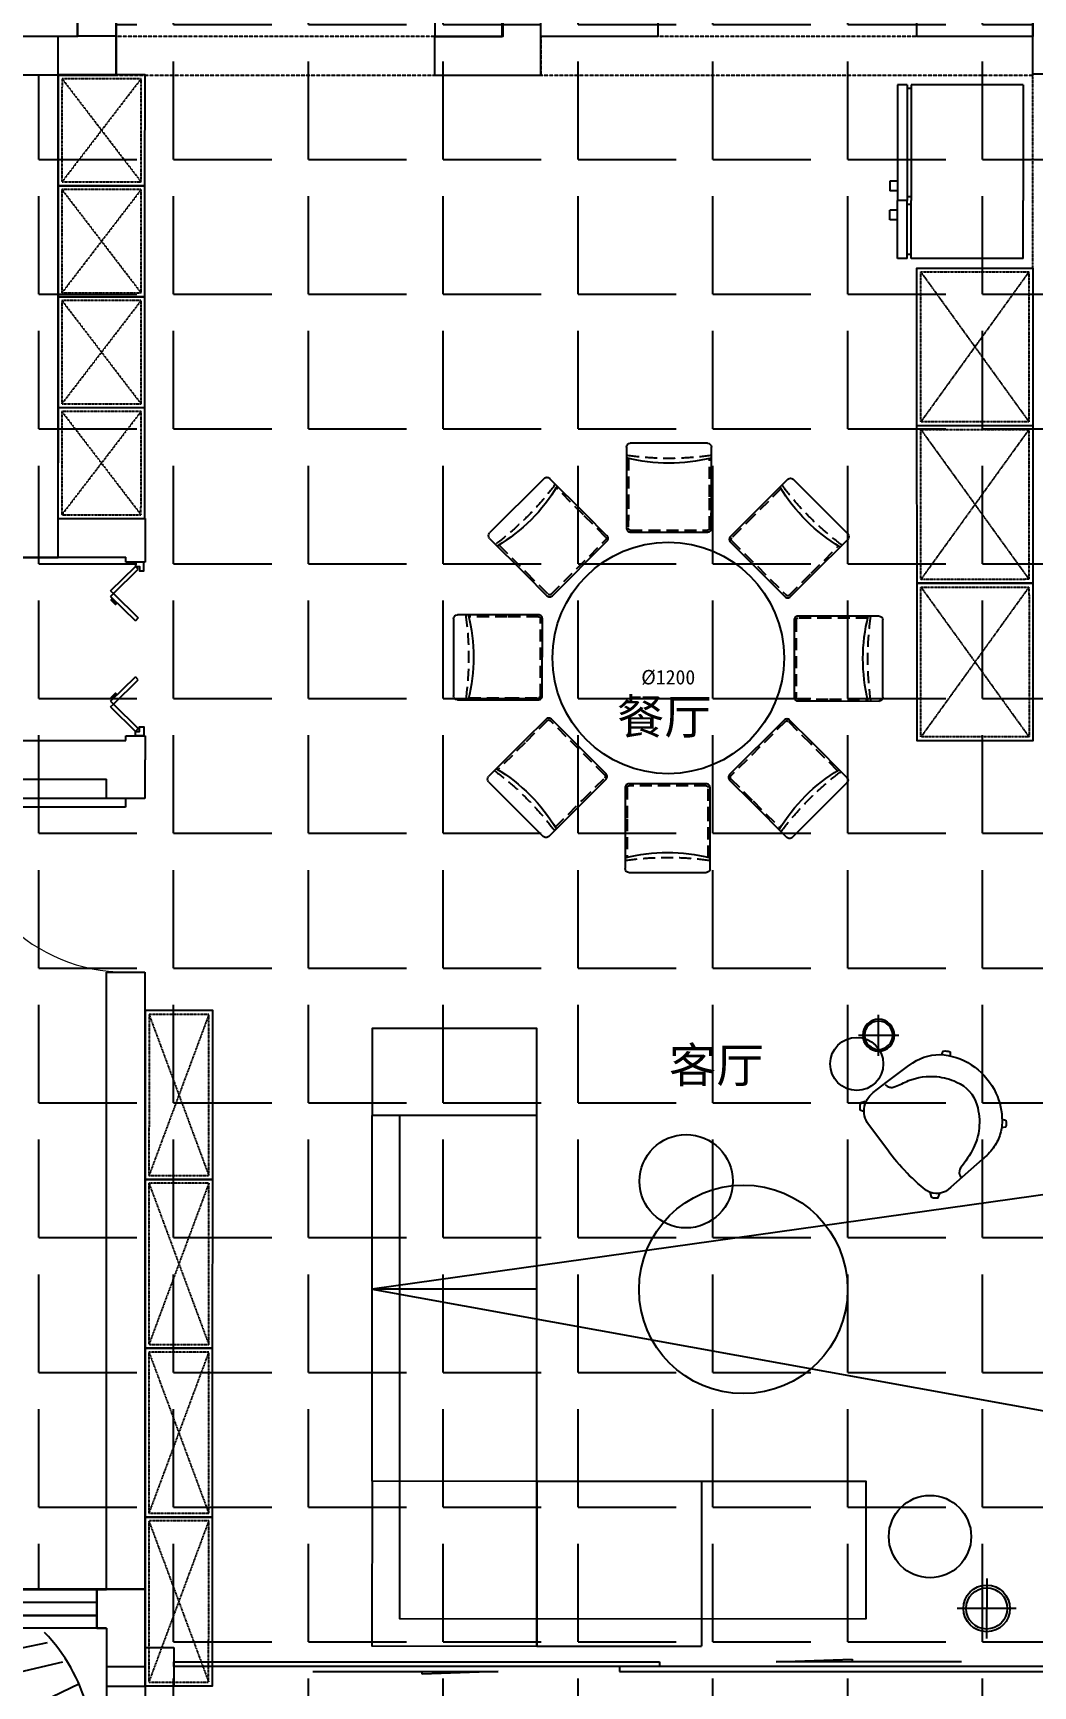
# Model space of a CAD drawing. Extents: x -284868 to 304789, y -137694 to 137894.
# Drawn here: x 62690 to 67870, y -29747 to -21180 of the extents above; entities that cross this region are included whole.
import ezdxf
from ezdxf.enums import TextEntityAlignment as Align

# ---------------------------------------------------------------- set-up
doc = ezdxf.new("R2010")
doc.units = 0
for name, pattern in [('AX-COMP-140B（200）$0$DASH', [0.35, 0.25, -0.1]), ('AX-CORE160-Fur$0$DASH', [0.35, 0.25, -0.1]), ('DASH', [0.35, 0.25, -0.1]), ('HIDDEN2', [0.1875, 0.125, -0.0625])]:
    doc.linetypes.add(name, pattern=pattern)
doc.layers.get('0').update_dxf_attribs({"linetype": 'CONTINUOUS'})
for name, color, linetype in [('0-墙', 4, 'CONTINUOUS'), ('0-底图', 251, 'CONTINUOUS'), ('0-窗', 11, 'CONTINUOUS'), ('0-非设计区域', 251, 'CONTINUOUS'), ('P-平面植物', 251, 'CONTINUOUS')]:
    doc.layers.add(name, color=color, linetype=linetype)
doc.styles.add('_TCH_DYN', font='')
doc.styles.add('繁线体', font='')
doc.styles.get('_TCH_DYN').set_extended_font_data('SimSun')
doc.styles.get('繁线体').set_extended_font_data('SimSun')

# ---------------------------------------------------------------- blocks, each defined once
blk = doc.blocks.new('*U166')
at = {"linetype": 'AX-CORE160-Fur$0$DASH', "ltscale": 0.2}
for p, q in [((20, -430), (555, -20)), ((20, -20), (555, -430)), ((595, -430), (1130, -20)), ((595, -20), (1130, -430)), ((1170, -430), (1705, -20)), ((1170, -20), (1705, -430)), ((1745, -430), (2280, -20)), ((1745, -20), (2280, -430))]:
    blk.add_line(p, q, dxfattribs=at)
for points in [[(0, 0), (575, 0), (575, -450), (0, -450)], [(575, 0), (1150, 0), (1150, -450), (575, -450)], [(1150, 0), (1725, 0), (1725, -450), (1150, -450)], [(1725, 0), (2300, 0), (2300, -450), (1725, -450)]]:
    blk.add_lwpolyline(points, close=True)
for points in [[(20, -20), (555, -20), (555, -430), (20, -430)], [(595, -20), (1130, -20), (1130, -430), (595, -430)], [(1170, -20), (1705, -20), (1705, -430), (1170, -430)], [(1745, -20), (2280, -20), (2280, -430), (1745, -430)]]:
    blk.add_lwpolyline(points, close=True, dxfattribs=at)
blk = doc.blocks.new('AX-COMP-140B（200）$0$111110111022110811071652CDX双门冰箱')
at = {"linetype": 'AX-COMP-140B（200）$0$DASH', "ltscale": 0.3}
blk.add_line((-1000, 0), (0, 0), dxfattribs=at)
for p, q in [((-950, -50), (-950, -630)), ((-950, -50), (-650, -50)), ((-50, -50), (-650, -50)), ((-50, -50), (-50, -630)), ((-950, -630), (-930, -630)), ((-950, -650), (-930, -650)), ((-950, -650), (-950, -700)), ((-930, -630), (-670, -630)), ((-930, -630), (-930, -650)), ((-930, -650), (-670, -650)), ((-670, -630), (-670, -650)), ((-670, -630), (-650, -630)), ((-670, -650), (-650, -650)), ((-630, -630), (-650, -630)), ((-650, -650), (-650, -700)), ((-630, -650), (-650, -650)), ((-650, -650), (-650, -700)), ((-70, -630), (-630, -630)), ((-630, -630), (-630, -650)), ((-70, -650), (-630, -650)), ((-50, -630), (-70, -630)), ((-70, -630), (-70, -650)), ((-50, -650), (-70, -650)), ((-50, -650), (-50, -700)), ((-950, -700), (-650, -700)), ((-750, -700), (-750, -740)), ((-750, -740), (-700, -740)), ((-700, -700), (-700, -740)), ((-50, -700), (-650, -700)), ((-600, -700), (-600, -740)), ((-550, -740), (-600, -740)), ((-550, -700), (-550, -740))]:
    blk.add_line(p, q)
blk = doc.blocks.new('*U129')
blk.add_blockref('AX-COMP-140B（200）$0$111110111022110811071652CDX双门冰箱', (500, 75))
blk = doc.blocks.new('*U165')
at = {"linetype": 'AX-CORE160-Fur$0$DASH', "ltscale": 0.2}
for p, q in [((20, -580), (796.7, -20)), ((20, -20), (796.7, -580)), ((836.7, -580), (1613.3, -20)), ((836.7, -20), (1613.3, -580)), ((1653.3, -580), (2430, -20)), ((1653.3, -20), (2430, -580))]:
    blk.add_line(p, q, dxfattribs=at)
for points in [[(0, 0), (816.7, 0), (816.7, -600), (0, -600)], [(816.7, 0), (1633.3, 0), (1633.3, -600), (816.7, -600)], [(1633.3, 0), (2450, 0), (2450, -600), (1633.3, -600)]]:
    blk.add_lwpolyline(points, close=True)
for points in [[(20, -20), (796.7, -20), (796.7, -580), (20, -580)], [(836.7, -20), (1613.3, -20), (1613.3, -580), (836.7, -580)], [(1653.3, -20), (2430, -20), (2430, -580), (1653.3, -580)]]:
    blk.add_lwpolyline(points, close=True, dxfattribs=at)
blk = doc.blocks.new('A$C6CD7009D')
for p, q in [((-220, 182.5), (-220, 440)), ((-200, 460), (200, 460)), ((220, 440), (220, 182.5))]:
    blk.add_line(p, q)
at = {"linetype": 'HIDDEN2', "ltscale": 500}
for p, q in [((-210, 182.5), (-210, 381.7)), ((210, 381.7), (210, 182.5))]:
    blk.add_line(p, q, dxfattribs=at)
blk.add_lwpolyline([(220, 182.5), (220, 20, -0.414214), (200, 0), (-200, 0, -0.414214), (-220, 20), (-220, 182.5)], format="xyb")
blk.add_lwpolyline([(210, 182.5), (210, 20, -0.414214), (200, 10), (-200, 10, -0.414214), (-210, 20), (-210, 182.5)], format="xyb", dxfattribs=at)
for centre, radius, start, end in [((-200, 440), 20, 90, 180), ((200, 440), 20, 0, 90), ((0, 1253.1), 896.7, 255.79752, 284.20248)]:
    blk.add_arc(centre, radius, start, end)
blk.add_arc((1.3, 1934), 1552.3, 261.80427, 278.09956, dxfattribs=at)
blk = doc.blocks.new('*U173')
at = {"ltscale": 500}
blk.add_circle((0, 0), 600, dxfattribs=at)
at = {"xscale": -1}
blk.add_blockref('A$C6CD7009D', (2.9, 652.3), dxfattribs=at)
for p, rotation in [((-459.2, 463.3), 45.00000000000009), ((463.3, 459.2), 314.9999999999999), ((-652.3, 2.9), 90), ((652.3, -2.9), 270), ((-463.3, -459.2), 134.9999999999999), ((459.2, -463.3), 225.0000000000001), ((-2.9, -652.3), 180)]:
    blk.add_blockref('A$C6CD7009D', p, dxfattribs=dict(at, rotation=rotation))
at = {"color": 253, "style": '繁线体'}
blk.add_text('%%C1200', height=75, dxfattribs=at).set_placement((0, -100), align=Align.MIDDLE_CENTER)
blk = doc.blocks.new('*U168')
at = {"linetype": 'AX-CORE160-Fur$0$DASH', "ltscale": 0.2}
for p, q in [((20, -330), (855, -20)), ((20, -20), (855, -330)), ((895, -330), (1730, -20)), ((895, -20), (1730, -330)), ((1770, -330), (2605, -20)), ((1770, -20), (2605, -330)), ((2645, -330), (3480, -20)), ((2645, -20), (3480, -330))]:
    blk.add_line(p, q, dxfattribs=at)
for points in [[(0, 0), (875, 0), (875, -350), (0, -350)], [(875, 0), (1750, 0), (1750, -350), (875, -350)], [(1750, 0), (2625, 0), (2625, -350), (1750, -350)], [(2625, 0), (3500, 0), (3500, -350), (2625, -350)]]:
    blk.add_lwpolyline(points, close=True)
for points in [[(20, -20), (855, -20), (855, -330), (20, -330)], [(895, -20), (1730, -20), (1730, -330), (895, -330)], [(1770, -20), (2605, -20), (2605, -330), (1770, -330)], [(2645, -20), (3480, -20), (3480, -330), (2645, -330)]]:
    blk.add_lwpolyline(points, close=True, dxfattribs=at)
blk = doc.blocks.new('AX-CORE160-Fur$0$A$C6DBB6EAD')
at = {"linetype": 'ByBlock', "lineweight": -2}
for p, q in [((0, -157), (0, 157)), ((-159, 0), (159, 0))]:
    blk.add_line(p, q, dxfattribs=at)
at = {"linetype": 'ByBlock', "lineweight": -2, "extrusion": (0, 0, -1)}
for major_axis, start_param, end_param in [((0, 124), 3.14036, 9.423545), ((0, 110), 3.143411, 9.426596)]:
    blk.add_ellipse((0, 0), major_axis=major_axis, ratio=1, start_param=start_param, end_param=end_param, dxfattribs=at)
blk = doc.blocks.new('AX-CORE160-Fur$0$A$C19D93D67')
at = {"ltscale": 0.3}
for p, q in [((-1537.8, 1346.5), (-2437.8, 1346.5)), ((-2437.8, -653.5), (-2437.8, 1346.5)), ((1292.6, 923.2), (-2437.8, 396.5)), ((-2437.8, 396.5), (1292.6, -276.8)), ((-1537.8, -653.5), (-2437.8, -653.5)), ((-637.8, -653.5), (-637.8, -1553.5)), ((920.8, -1183.4), (920.8, -1510.5)), ((1081.7, -1347), (760, -1347))]:
    blk.add_line(p, q, dxfattribs=at)
blk.add_line((-1537.8, 396.5), (-2437.8, 396.5))
for points in [[(-2158.3, 1821.5), (-2437.8, 1821.5), (-2437.8, 1346.5)], [(-1537.8, -653.5), (-1537.8, 1821.5), (-2158.3, 1821.5)], [(-2287.8, 1346.5), (-2287.8, -1403.5), (262.2, -1403.5)], [(262.2, -1403.5), (262.2, -653.5), (-1537.8, -653.5), (-1537.8, -1553.5), (-637.8, -1553.5)]]:
    blk.add_lwpolyline(points, dxfattribs=at)
for points in [[(300.3, 1473), (369.8, 1527.8), (486.5, 1614.3), (516.6, 1635.5, -0.178944), (686.8, 1679.2, -0.127133), (854.1, 1612.3, -0.127393), (970.3, 1470.3, -0.109343), (1003.8, 1317.6, -0.080012), (990.9, 1238.1, -0.07666), (956, 1169.6, -0.050976), (895.8, 1106.4), (723.8, 955.2, -0.363945), (590.8, 936.7, -0.070925), (366.9, 1174.5), (282.1, 1288.1, -0.438128), (300.3, 1473, -0.020382)], [(675.1, 1680.1), (681.3, 1698.4, -0.1493), (683.1, 1699.8, -0.049502), (700.8, 1699.5, -0.04989), (718.1, 1696.3, -0.316283), (719.6, 1694.4), (720.8, 1673.4)], [(364.6, 1517.1, 0.112683), (379.2, 1505.4, 0.103586), (397.3, 1500.9, 0.117875), (419.4, 1505.7, 0.018526), (492.6, 1538.1, -0.118467), (647.2, 1559.9, -0.085257), (755, 1530.4, -0.224454), (866.2, 1405, -0.098957), (878.2, 1277.5, -0.084486), (848.2, 1169.9, -0.044342), (777.5, 1061.3, 0.213829), (771.6, 1025.6, 0.113023), (780.3, 1009, -6.654587)], [(256, 1423.6), (231.9, 1416.6, 0.223522), (230.6, 1415.4, 0.06786), (226.8, 1403.2, 0.087567), (226.9, 1379, 0.276672), (228.3, 1377.4), (250.5, 1369.5)], [(1004.1, 1327.1), (1022.9, 1322.5, -0.1493), (1024.4, 1320.9, -0.049502), (1025.8, 1303.3, -0.04989), (1024.1, 1285.7, -0.316283), (1022.3, 1284.1), (1001.6, 1281)], [(609.8, 928), (616.1, 903.7, 0.223522), (617.2, 902.4, 0.06786), (629.3, 898.2, 0.087567), (653.6, 897.7, 0.276672), (655.1, 899), (663.7, 921)]]:
    blk.add_lwpolyline(points, format="xyb", dxfattribs=at)
for points in [[(1292.6, 923.2), (1292.6, -276.8), (1377.2, -276.8), (1377.2, 923.2)], [(-1537.8, -653.5), (-2437.8, -653.5), (-2437.8, -1553.5), (-1537.8, -1553.5)]]:
    blk.add_lwpolyline(points, close=True, dxfattribs=at)
for centre, radius in [((209.4, 1629), 145), ((-722.3, 987.1), 255), ((-409.5, 396.5), 570), ((611, -954.3), 225)]:
    blk.add_circle(centre, radius, dxfattribs=at)
for major_axis, start_param, end_param in [((124, 29.2), 4.48215, 10.765335), ((-104.9, 40.4), 1.936908, 8.220093)]:
    blk.add_ellipse((920.8, -1347), major_axis=major_axis, ratio=1, start_param=start_param, end_param=end_param, dxfattribs=at)
at = {"ltscale": 0.3, "extrusion": (4.88708e-22, 1.2066e-21, -1), "xscale": 0.702, "yscale": 0.702, "zscale": -0.7019999999999984, "rotation": 90}
blk.add_blockref('AX-CORE160-Fur$0$A$C6DBB6EAD', (-329.1, 1785.9), dxfattribs=at)
blk = doc.blocks.new('$DorLib2D$00000034')
for p, q in [((-0.3348, 0.1427), (-0.475, 0)), ((-0.3182, 0.1263), (-0.4584, -0.0164)), ((-0.3348, 0.1427), (-0.3182, 0.1263)), ((-0.3015, 0.1427), (-0.3182, 0.1263)), ((-0.3182, 0.1263), (-0.178, -0.0164)), ((-0.3015, 0.1427), (-0.1614, 0)), ((0.3015, 0.1427), (0.1614, 0)), ((0.3182, 0.1263), (0.178, -0.0164)), ((0.3015, 0.1427), (0.3182, 0.1263)), ((0.3348, 0.1427), (0.3182, 0.1263)), ((0.3182, 0.1263), (0.4584, -0.0164)), ((0.3348, 0.1427), (0.475, 0)), ((-0.5, -0.048), (-0.5, 0)), ((-0.4584, -0.0164), (-0.475, 0)), ((-0.178, -0.0164), (-0.1614, 0)), ((0.178, -0.0164), (0.1614, 0)), ((0.4584, -0.0164), (0.475, 0)), ((0.5, -0.048), (0.5, 0))]:
    blk.add_line(p, q)
for points in [[(-0.2899, 0.1308), (-0.2804, 0.1401), (-0.255, 0.1143), (-0.2645, 0.1049)], [(-0.2866, 0.1275), (-0.2804, 0.1335), (-0.2616, 0.1144), (-0.2678, 0.1083)], [(0.2899, 0.1308), (0.2804, 0.1401), (0.255, 0.1143), (0.2645, 0.1049)], [(0.2866, 0.1275), (0.2804, 0.1335), (0.2616, 0.1144), (0.2678, 0.1083)], [(-0.5, 0), (-0.475, 0), (-0.475, -0.023), (-0.45, -0.023), (-0.45, -0.048), (-0.5, -0.048)], [(0.5, 0), (0.475, 0), (0.475, -0.023), (0.45, -0.023), (0.45, -0.048), (0.5, -0.048)]]:
    blk.add_lwpolyline(points)
blk = doc.blocks.new('$WINLIB2D$00000001')
for points in [[(-0.5, 0.5), (-0.5, -0.5)], [(-0.5, 0.5), (0.5, 0.5)], [(0.5, -0.5), (0.5, 0.5)], [(0.5, 0.1667), (-0.5, 0.1667)], [(0.5, -0.1667), (-0.5, -0.1667)], [(-0.5, -0.5), (0.5, -0.5)]]:
    blk.add_lwpolyline(points)
blk = doc.blocks.new('0000110023$DorLib2D$00000001000015')
for p, q in [((0.45, 0.975), (0.5, 0.975)), ((0.45, 0), (0.45, 0.975)), ((0.5, 0), (0.5, 0.975)), ((0.5, 0), (0.45, 0))]:
    blk.add_line(p, q)
at = {"lineweight": 13}
blk.add_arc((0.475, 0), 0.975, 91.46928, 180, dxfattribs=at)
blk = doc.blocks.new('$DorLib2D$00000131')
at = {"color": 0, "linetype": 'Continuous'}
for p, q in [((0.15, 0.125), (0.2319, 0.1973)), ((0.2319, 0.1973), (0.2319, 0.125)), ((-0.5, 0.125), (-0.5, 0)), ((0.0192, 0.125), (-0.5, 0.125)), ((0.0192, 0), (0.0192, 0.125)), ((0.35, 0.125), (0.15, 0.125)), ((-0.5, 0), (0.0192, 0)), ((-0.024, 0), (0.5, 0)), ((-0.024, -0.125), (-0.024, 0)), ((0.5, 0), (0.5, -0.125)), ((-0.35, -0.125), (-0.15, -0.125)), ((-0.2319, -0.1973), (-0.2319, -0.125)), ((-0.15, -0.125), (-0.2319, -0.1973)), ((0.5, -0.125), (-0.024, -0.125))]:
    blk.add_line(p, q, dxfattribs=at)
blk = doc.blocks.new('vrthr')
for p, q in [((214247.6, 277106.1), (214247.6, 279858.3)), ((214447.6, 276906.1), (214447.6, 279858.3)), ((212047.9, 277107.7), (212047.9, 277633.4)), ((212247.9, 277633.4), (212247.9, 277107.7)), ((211197.1, 277107.7), (211947.1, 277107.7)), ((211947.1, 274607.7), (211947.1, 277107.7)), ((212247.9, 277107.7), (212047.9, 277107.7)), ((213898.5, 277106.2), (214098.5, 277106.2)), ((213898.5, 276906.2), (213898.5, 277106.2)), ((214098.5, 277106.1), (214247.6, 277106.1)), ((213898.5, 276906.2), (214098.5, 276906.2)), ((214098.5, 276906.2), (214098.5, 276906.1)), ((214098.5, 276906.1), (214447.6, 276906.1)), ((211947.1, 274607.7), (212397.6, 274607.7)), ((212397.6, 274607.7), (212397.6, 274382.6)), ((209547.6, 274407.7), (211847.1, 274407.7)), ((211847.6, 274407.7), (212297.6, 274407.7)), ((212297.6, 274382.6), (212297.6, 274407.7)), ((212397.6, 274382.6), (212297.6, 274382.6)), ((209547.6, 273457.6), (212297.6, 273457.6)), ((212297.6, 273457.6), (212297.6, 273482.6)), ((212297.6, 273482.6), (212397.6, 273482.6)), ((212397.6, 273482.6), (212397.6, 273357.6)), ((212397.3, 273357.6), (212397.3, 273157.6)), ((209447.6, 273257.6), (212197.3, 273257.6)), ((212197.3, 273157.6), (212197.3, 273257.6)), ((212397.3, 273157.6), (212197.3, 273157.6)), ((212197.3, 269057.6), (212197.3, 272257.6)), ((212197.3, 272257.6), (212397.3, 272257.6)), ((212397.3, 272257.6), (212397.3, 268957.6)), ((212147.3, 268857.6), (212147.3, 269057.6)), ((212147.3, 269057.6), (212197.3, 269057.6)), ((212397.3, 268957.6), (212397.3, 268757.6)), ((212197.3, 268857.6), (212147.3, 268857.6)), ((212197.3, 268857.6), (212197.3, 268657.6)), ((212397.3, 268757.6), (212547.4, 268757.6)), ((212547.4, 268757.6), (212547.4, 268557.6)), ((212197.3, 268657.6), (212197.3, 268657.6)), ((212197.3, 268657.6), (212397.3, 268657.6)), ((212197.3, 268657.6), (212197.3, 268457.6)), ((212397.3, 268657.6), (212397.3, 268657.6))]:
    blk.add_line(p, q)
at = {"elevation": -0.1}
for points in [[(215041.3, 279858.3), (215053.8, 277106.2), (214447.6, 277106.2), (214447.6, 279858.3), (215047.7, 279858.3)], [(216996.6, 279858.3), (216996.6, 277106.2), (216396.6, 277106.2), (216384.1, 279858.3)]]:
    blk.add_lwpolyline(points, dxfattribs=at)
blk.add_lwpolyline([(213896.1, 279508.6), (214246.1, 279508.6), (214251.5, 277106.2), (213901.5, 277106.2)], close=True, dxfattribs=at)
at = {"linetype": 'DASH', "elevation": -0.1}
for points in [[(213898.5, 277106.1), (212247.9, 277106.1), (212247.9, 276906.1), (213898.5, 276906.1)], [(216996.6, 277106.2), (214447.6, 277106.2), (214447.6, 276906.2), (216996.6, 276906.2)]]:
    blk.add_lwpolyline(points, close=True, dxfattribs=at)
at = {"extrusion": (-1.21973e-19, -6.03939e-06, -1), "zscale": -1, "rotation": 270.0190810174778}
blk.add_blockref('*U166', (-211947.6, 276907.7, -1.7), dxfattribs=at)
at = {"extrusion": (8.47033e-20, -6.03939e-06, -1), "zscale": -1, "rotation": 89.98092958689192}
blk.add_blockref('*U129', (-216921.7, 276406.2, -1.6), dxfattribs=at)
at = {"extrusion": (-1.06726e-19, 6.03939e-06, 1), "rotation": 270.0205286742448}
blk.add_blockref('*U165', (216996.7, 275906.2, 1.6), dxfattribs=at)
at = {"extrusion": (-6.03939e-06, 1.33259e-21, -1), "xscale": -1, "zscale": -1, "rotation": 0.02966593114897452}
blk.add_blockref('*U173', (-215108.3, 273885.7, -1.3), dxfattribs=at)
for name, p, xscale, yscale, zscale, rotation in [('$DorLib2D$00000034', (212347.6, 273932.6), 900.0000000000043, 900.0000000000043, 900.0000000000043, 90), ('0000110023$DorLib2D$00000001000015', (212297.3, 272707.6), 900.0000000000043, 900.0000000000043, -900, 90), ('$DorLib2D$00000131', (214947.4, 268657.6), 4799.999999999977, 200, 4799.999999999977, 180.0000166211983)]:
    blk.add_blockref(name, p, dxfattribs=dict(xscale=xscale, yscale=yscale, zscale=zscale, rotation=rotation))
at = {"extrusion": (-8.30092e-20, -6.03939e-06, -1), "zscale": -1, "rotation": 270.0190810174778}
blk.add_blockref('*U168', (-212398.5, 272057.8, -1.6), dxfattribs=at)
at = {"extrusion": (3.26014e-20, -6.03939e-06, -1), "xscale": -0.9481481481481756, "yscale": 0.9481481481481743, "zscale": -0.9481481481481756, "rotation": 0.02502296814642868}
blk.add_blockref('AX-CORE160-Fur$0$A$C19D93D67', (-215885.5, 270236.8, -1.6), dxfattribs=at)
at = {"linetype": 'Continuous', "xscale": -2800, "yscale": 200, "zscale": 2800, "rotation": 1.585814080051754e-05}
blk.add_blockref('$WINLIB2D$00000001', (210747.3, 268957.6), dxfattribs=at)
at = {"style": '_TCH_DYN'}
for s, p in [('餐厅', (214842.3, 273491.5, -0.1)), ('客厅', (215112, 271685.4, -0.1))]:
    blk.add_text(s, height=180, dxfattribs=at).set_placement(p)
blk = doc.blocks.new('yld.studio@foxmail.com-2-220')
at = {"color": 251, "ltscale": 100}
for p, q in [((8501.1, -109873.4), (8409.6, -109669)), ((8511.1, -109879.5), (8664.3, -109664.1)), ((8513.9, -109870.1), (8534.1, -109657.1)), ((8507.4, -109887.1), (8290.8, -109712.8)), ((8510.1, -109877.5), (8397.2, -109679.9)), ((8643.6, -109920.9), (8721.4, -109692)), ((8417.6, -110035.7), (8256.9, -109733.9)), ((8589.8, -109981.6), (8812.1, -109731.5)), ((8397.2, -109980.4), (8208.1, -109785.5)), ((8394.9, -109998.4), (8148.5, -109827.1)), ((8515.1, -109920.7), (8913.5, -109837.6)), ((8535.1, -110130.3), (8503.4, -109895.4)), ((8545.1, -110130), (8511.1, -109879.5)), ((8608.5, -109974.4), (8957.6, -109892.2)), ((8358.7, -110012.5), (8079.5, -109944.3)), ((8687.6, -110105.4), (9004.3, -109954.2)), ((8839.3, -110105.6), (9019, -110003.9)), ((8356.4, -110013.7), (8038, -110093.8)), ((8157, -110123.6), (8048.7, -110023.6)), ((8471.5, -110062), (8356.4, -110013.7)), ((8521.9, -110154.8), (8471.5, -110062)), ((8545.1, -110130), (8474.7, -110063.6)), ((8488.6, -110076.5), (8536.7, -110154.5)), ((8539, -110135.6), (8488.6, -110076.5)), ((8155.7, -110118.3), (8032.3, -110161.7)), ((8472.3, -110172.8), (8155.6, -110112.1)), ((8461.2, -110185.6), (8157, -110123.6)), ((8538, -110151.7), (8489.4, -110108)), ((8707.1, -110117.1), (8538, -110151.7)), ((8669.6, -110104.1), (8539, -110135.6)), ((8545.1, -110130), (8687.6, -110105.4)), ((8682.6, -110125.1), (8557.8, -110163.7)), ((8559.5, -110148.7), (8707.1, -110117.1)), ((8682.6, -110125.1), (8768.3, -110384.4)), ((8692.8, -110112.7), (8836.9, -110114.6)), ((8694.6, -110108.9), (9030.8, -110225)), ((8818.2, -110125.1), (9019, -110313.5)), ((9019, -110313.5), (8836.9, -110114.6)), ((8840.8, -110125.9), (9051.6, -110150.2)), ((8477.1, -110193.3), (8277.6, -110592.7)), ((8463.3, -110184.6), (8417.7, -110316.4)), ((8445.9, -110200), (8538.1, -110165.1)), ((8521.9, -110154.8), (8463.3, -110184.6)), ((8532.4, -110173.4), (8470.5, -110194.6)), ((8557.8, -110163.7), (8509.5, -110410)), ((8509.5, -110410), (8532.4, -110173.4)), ((8538.1, -110165.1), (8622.5, -110416.5)), ((8544.7, -110164.9), (8559.5, -110148.7)), ((8622.5, -110416.5), (8544.7, -110164.9)), ((8470.5, -110194.6), (8417.7, -110316.4)), ((8125, -110277.7), (8052.4, -110289.4)), ((8391, -110315.4), (8125, -110277.7)), ((8417.7, -110316.4), (8166.6, -110346.4)), ((8574.8, -110289.9), (8890.1, -110505.1)), ((8166.6, -110346.4), (8117, -110438.8)), ((8373.7, -110393.6), (8229.8, -110545.8)), ((8500, -110423.7), (8384.7, -110630.9)), ((8507.1, -110429.3), (8471.5, -110654.4)), ((8511.4, -110403.8), (8679.8, -110638.2)), ((8511.4, -110406.1), (8525.2, -110657)), ((8771.5, -110385.9), (8615.9, -110411.9)), ((8615.9, -110411.9), (8752.8, -110617.3)), ((8622.3, -110415), (8875.2, -110535.6)), ((8768.3, -110384.4), (8830.5, -110442)), ((8830.5, -110442), (8919.5, -110477.1))]:
    blk.add_line(p, q, dxfattribs=at)
for start, end in [(88.6766, 109.1318), (56.9006, 79.3688), (117.8667, 180.7636), (15.425, 43.7388), (340.9435, 3.7139), (193.5797, 240.7292), (292.8624, 322.3567), (249.5801, 287.9773)]:
    blk.add_arc((8541.4, -110156.9), 504, start, end, dxfattribs=at)

msp = doc.modelspace()

# ---------------------------------------------------------------- hatches: boundary and pattern name
at = {"layer": '0-非设计区域', "ltscale": 3}
h = msp.add_hatch(dxfattribs=at)
h.set_pattern_fill('ANGLE', color=256, scale=100)
h.set_pattern_definition([(0, (-356380.6, 452446.1), (0, 698.5), [508, -190.5]), (90, (-356380.6, 452446.1), (-698.5, 4e-14), [508, -190.5])])
h.paths.add_polyline_path([(60420.2, -21397.7), (60420.2, -25047.7), (58370.2, -25047.7), (58370.2, -28492.7), (58870.2, -28492.7), (58870.2, -29242.7), (63270.2, -29242.7), (63270.2, -31547.7), (71770.2, -31547.7), (71770.2, -29547.7), (75470.2, -29547.7), (75470.2, -21392.7), (67870.2, -21392.7), (67870.2, -16942.7), (65720.2, -16942.7), (65710.2, -16142.7), (63120.2, -16142.7), (63120.2, -21397.7)])

# ---------------------------------------------------------------- linework, layer by layer
at = {"layer": '0-墙', "ltscale": 3}
for points in [[(58170.2, -28492.7), (58370.2, -28492.7), (58370.2, -25047.7), (60420.2, -25047.7), (60420.2, -23897.7), (62820.2, -23897.7), (62820.2, -21397.7), (63120.2, -21397.7), (63120.2, -20667.7), (62920.2, -20667.7), (62920.2, -21197.7), (62070.2, -21197.7), (62070.2, -21397.7), (62620.2, -21397.7), (62620.2, -23697.7), (60420.2, -23697.7), (60420.2, -23647.7), (60220.2, -23647.7), (60220.2, -24847.7), (58170.2, -24847.7), (58170.2, -28492.7)], [(63070.2, -29447.7), (63070.2, -29747.7), (63270.2, -29747.7), (63270.2, -29247.7), (63020.2, -29247.7), (63020.2, -29447.7), (63070.2, -29447.7)]]:
    msp.add_lwpolyline(points, dxfattribs=at)
at = {"layer": '0-窗'}
for points in [[(63020.2, -29447.7), (60220.2, -29447.7), (60220.2, -29247.7), (63020.2, -29247.7)], [(63020.2, -29382.7), (60220.2, -29382.7), (60220.2, -29312.7), (63020.2, -29312.7)]]:
    msp.add_lwpolyline(points, close=True, dxfattribs=at)
at = {"layer": '0-非设计区域', "ltscale": 3}
msp.add_lwpolyline([(60420.2, -21397.7), (60420.2, -25047.7), (58370.2, -25047.7), (58370.2, -28492.7), (58870.2, -28492.7), (58870.2, -29242.7), (63270.2, -29242.7), (63270.2, -31547.7), (71770.2, -31547.7), (71770.2, -29547.7), (75470.2, -29547.7), (75470.2, -21392.7), (67870.2, -21392.7), (67870.2, -16942.7), (65720.2, -16942.7), (65710.2, -16142.7), (63120.2, -16142.7), (63120.2, -21397.7)], close=True, dxfattribs=at)

# ---------------------------------------------------------------- block references
at = {"layer": '0-底图'}
msp.add_blockref('vrthr', (-149127.5, -298304.3, 0.1), dxfattribs=at)
at = {"layer": 'P-平面植物', "xscale": 1.82144713234278, "yscale": 1.82144713234278, "zscale": 1.82144713234278}
msp.add_blockref('yld.studio@foxmail.com-2-220', (46529.1, 170541.4), dxfattribs=at)

doc.saveas('drawing.dxf')
